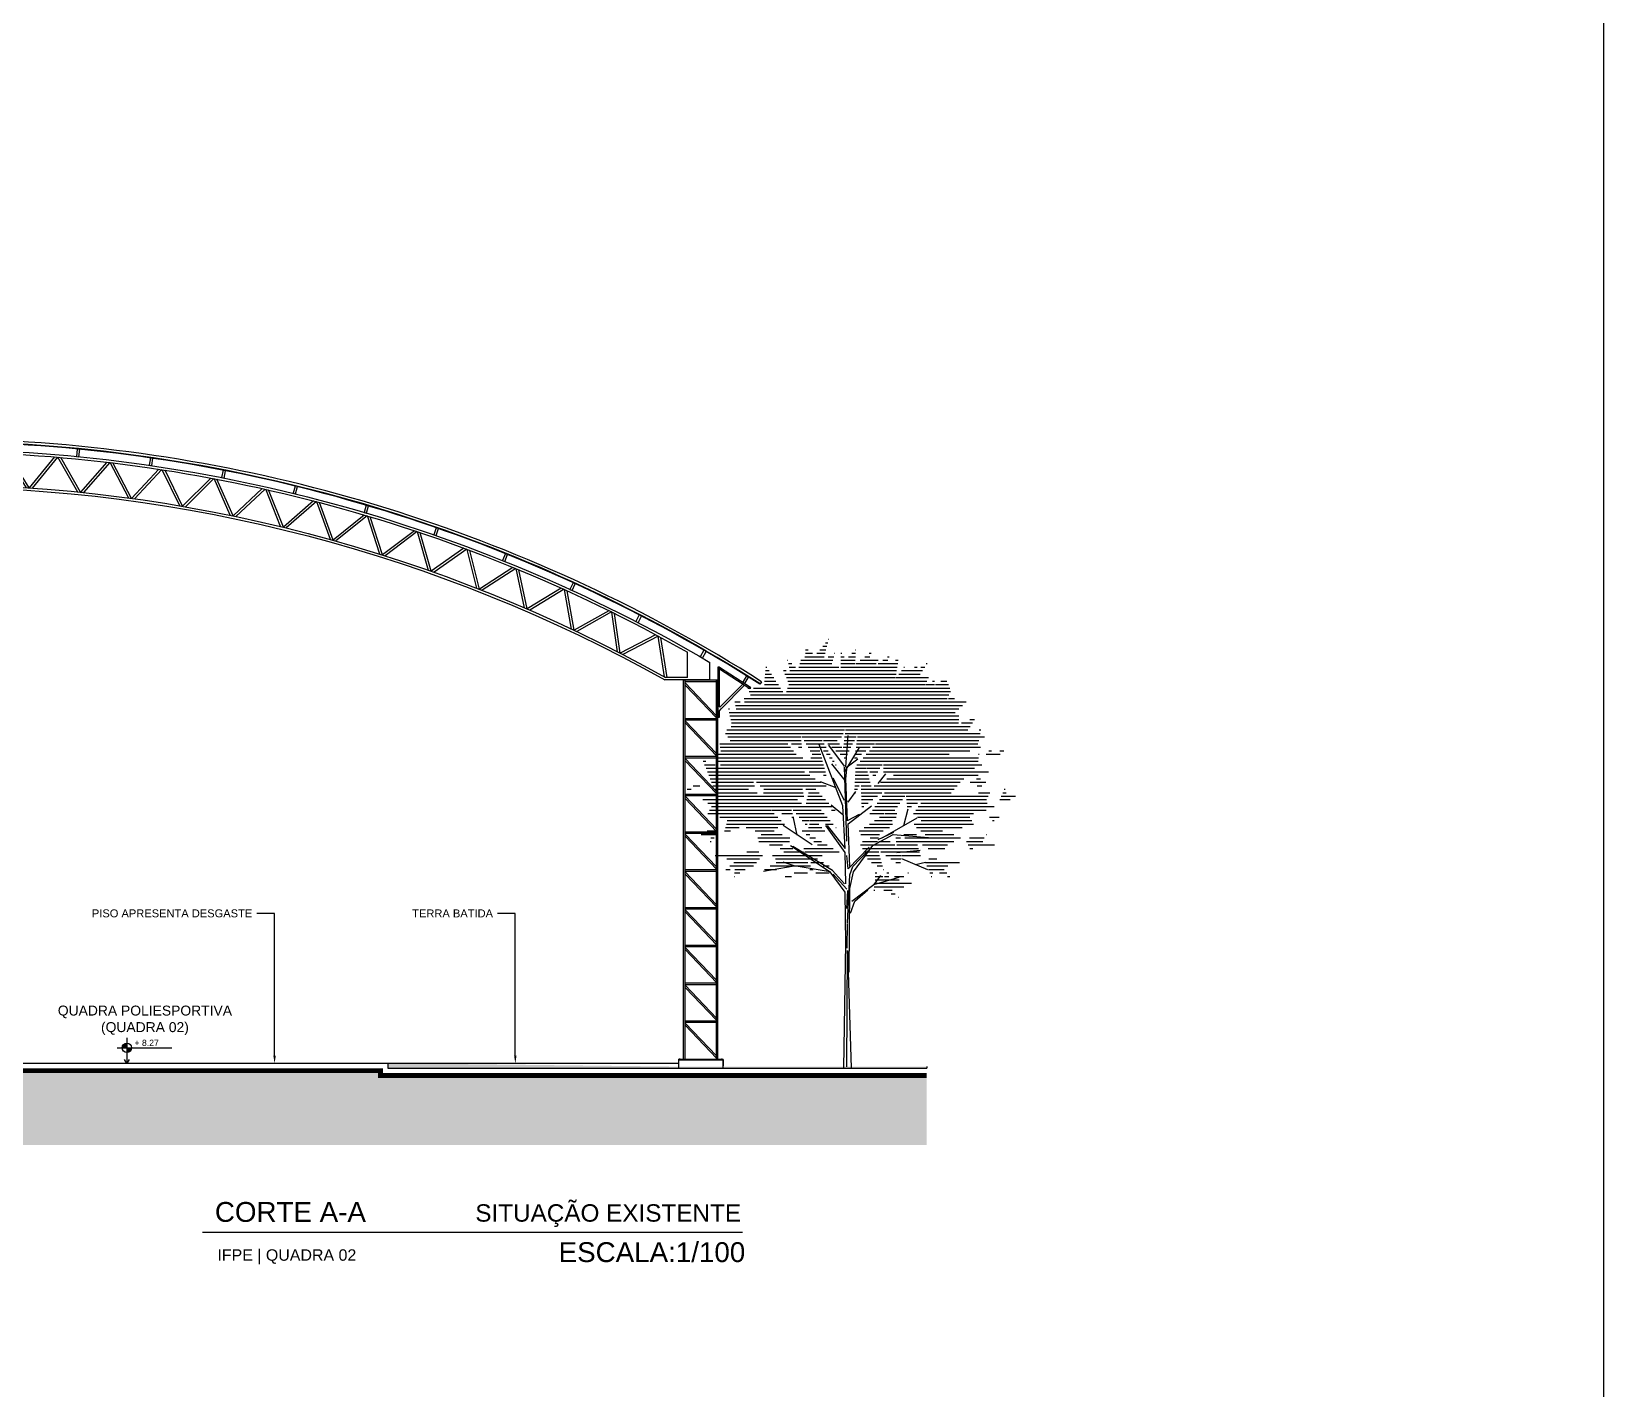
# Model space of a CAD drawing. Header units: metres. Extents: x 2494 to 3558, y 282 to 553.
# Drawn here: x 2950.44 to 2982.1, y 374.02 to 401.36 of the extents above; entities that cross this region are included whole.
import ezdxf
from ezdxf import colors
from ezdxf.entities.mleader import LeaderData, LeaderLine
from ezdxf.math import Vec2, Vec3

# ---------------------------------------------------------------- set-up
doc = ezdxf.new("R2010")
doc.units = ezdxf.units.M
doc.header["$LTSCALE"] = 7
doc.header["$MEASUREMENT"] = 0
for name, color, linetype in [('COTA DE NÍVEL', 7, 'Continuous'), ('Layout-int', 1, 'Continuous'), ('PENA 0.05', 8, 'Continuous'), ('PENA 0.15', 7, 'Continuous'), ('PENA 0.2', 2, 'Continuous'), ('PENA 01', 1, 'Continuous'), ('PENA 02', 2, 'Continuous'), ('PENA 03', 3, 'Continuous'), ('PENA 06', 6, 'Continuous'), ('TXT ESPECIFICAÇÃO', 7, 'Continuous'), ('TXT ESPECIFICAÇÕES', 7, 'Continuous'), ('VEGETACAO', 84, 'Continuous')]:
    doc.layers.add(name, color=color, linetype=linetype)
for name, color, linetype, lineweight in [('ESQUADRIAS', 3, 'Continuous', 35), ('HACH', 251, 'Continuous', 5), ('texto', 3, 'Continuous', 25)]:
    doc.layers.add(name, color=color, linetype=linetype, lineweight=lineweight)
doc.styles.add('GRAF', font='GRAF.SHX')
doc.styles.add('Luana', font='arial.ttf')
doc.styles.get("Standard").update_dxf_attribs({"font": 'arial.ttf'})

# ---------------------------------------------------------------- blocks, each defined once
blk = doc.blocks.new('Arv017')
for points in [[(-14, 5371), (26, 5934)], [(-349, 4324), (-28, 3908), (-68, 4673), (-497, 5773)], [(-41, 5384), (-322, 5760)], [(-41, 5277), (227, 5719)], [(-28, 5129), (-269, 5424)], [(-1, 4042), (-41, 5371)], [(-14, 5357), (200, 5518)], [(-188, 4995), (-470, 5102)], [(-41, 4767), (-242, 5169)], [(13, 4405), (-14, 5156), (-1, 5330)], [(563, 5075), (697, 5250)], [(26, 4740), (160, 4928)], [(-68, 4512), (-282, 4686)], [(53, 3586), (26, 4351), (442, 4673)], [(26, 4418), (227, 4526)], [(1019, 4324), (1099, 4619)], [(-618, 3975), (-1141, 4324)], [(-886, 4150), (-953, 4458)], [(-14, 3278), (-28, 3841), (-376, 4324)], [(643, 4109), (1260, 4458)], [(-1007, 3962), (-296, 3492), (-939, 3599)], [(-41, 3278), (-256, 3519), (-966, 3948)], [(40, 1694), (53, 3197), (120, 3492), (469, 3962), (831, 4163), (1461, 4109)], [(563, 4069), (845, 4203)], [(-1489, 3506), (-939, 3599), (-1141, 3667)], [(402, 3935), (26, 3546), (-1, 3788)], [(13, 2580), (53, 3439), (107, 3586), (375, 3868)], [(898, 3841), (1314, 3881)], [(979, 3734), (1448, 3533)], [(1233, 3626), (1408, 3667)], [(-54, -23), (-14, 2217), (-28, 3130), (-296, 3492)], [(-1, 3184), (-242, 3452)], [(603, 3425), (482, 3264), (938, 3398)], [(2, 2837), (18, 3158)], [(66, 2754), (147, 2969), (375, 3170)], [(93, 2969), (482, 3264)], [(7, 2123), (13, 2568)], [(-1, 3), (13, 2083), (80, -23)]]:
    blk.add_lwpolyline(points)
at = {"layer": 'Layout-int', "color": 0}
for points in [[(-329, 7658), (-324, 7658)], [(-752, 7345), (-405, 7345)], [(-738, 7470), (-694, 7470)], [(-738, 7408), (-613, 7408)], [(-533, 7408), (-389, 7408)], [(-482, 7470), (-373, 7470)], [(-431, 7533), (-357, 7533)], [(-380, 7595), (-341, 7595)], [(-336, 7345), (-234, 7345)], [(-220, 7408), (-216, 7408)], [(-108, 7408), (-88, 7408)], [(-108, 7345), (-44, 7345)], [(29, 7345), (154, 7345)], [(91, 7408), (157, 7408)], [(154, 7470), (160, 7470)], [(321, 7345), (412, 7345)], [(401, 7408), (438, 7408)], [(727, 7345), (761, 7345)], [(-1456, 7096), (-1391, 7096)], [(-1451, 7158), (-1433, 7158)], [(-1134, 7096), (-1082, 7096)], [(-1059, 7283), (-1053, 7283)], [(-1045, 7221), (-986, 7221)], [(-1031, 7158), (-919, 7158)], [(-1017, 7096), (893, 7096)], [(-859, 7158), (-141, 7158)], [(-840, 7221), (-266, 7221)], [(-821, 7283), (-252, 7283)], [(-108, 7283), (151, 7283)], [(-108, 7221), (147, 7221)], [(-108, 7158), (903, 7158)], [(162, 7221), (528, 7221)], [(241, 7283), (560, 7283)], [(560, 7221), (912, 7221)], [(644, 7283), (735, 7283)], [(872, 7283), (922, 7283)], [(978, 7096), (1355, 7096)], [(1024, 7158), (1036, 7158)], [(1210, 7158), (1262, 7158)], [(1324, 7158), (1396, 7158)], [(1423, 7221), (1438, 7221)], [(-1798, 6846), (-1797, 6846)], [(-1773, 6784), (-1717, 6784)], [(-1667, 6784), (-1184, 6784)], [(-1475, 6846), (-1225, 6846)], [(-1470, 6908), (-1267, 6908)], [(-1465, 6971), (-1308, 6971)], [(-1460, 7033), (-1350, 7033)], [(-1108, 7033), (884, 7033)], [(-1081, 6971), (874, 6971)], [(-1059, 6784), (1846, 6784)], [(-1054, 6908), (1432, 6908)], [(-1038, 6846), (1401, 6846)], [(884, 6971), (1463, 6971)], [(931, 7033), (1313, 7033)], [(1418, 6846), (1569, 6846)], [(1534, 6908), (1569, 6908)], [(1588, 6846), (1820, 6846)], [(1681, 6908), (1794, 6908)], [(-2003, 6534), (-1911, 6534)], [(-1835, 6596), (1799, 6596)], [(-1829, 6534), (2140, 6534)], [(-1748, 6721), (-1142, 6721)], [(-1723, 6659), (1827, 6659)], [(-1080, 6721), (1856, 6721)], [(1821, 6596), (1931, 6596)], [(-2118, 6409), (-2101, 6409)], [(-2104, 6346), (1942, 6346)], [(-2091, 6284), (2009, 6284)], [(-2077, 6222), (2005, 6222)], [(-1993, 6471), (2074, 6471)], [(-1982, 6409), (2008, 6409)], [(2204, 6222), (2289, 6222)], [(-2168, 5972), (-67, 5972)], [(-2145, 6034), (-40, 6034)], [(-2068, 6097), (2210, 6097)], [(-2064, 6159), (2000, 6159)], [(-30, 5972), (199, 5972)], [(-22, 6034), (2170, 6034)], [(200, 5972), (2390, 5972)], [(2054, 6159), (2250, 6159)], [(2371, 6034), (2399, 6034)], [(-2273, 5785), (-1055, 5785)], [(-2265, 5722), (-1005, 5722)], [(-2257, 5660), (-954, 5660)], [(-2129, 5909), (-817, 5909)], [(-2090, 5847), (-814, 5847)], [(-989, 5785), (-810, 5785)], [(-864, 5722), (-807, 5722)], [(-797, 5909), (-94, 5909)], [(-762, 5847), (-443, 5847)], [(-726, 5785), (-406, 5785)], [(-691, 5722), (-497, 5722)], [(-656, 5660), (-481, 5660)], [(-467, 5722), (-369, 5722)], [(-415, 5847), (-174, 5847)], [(-414, 5660), (-333, 5660)], [(-341, 5785), (-131, 5785)], [(-268, 5722), (-88, 5722)], [(-194, 5660), (43, 5660)], [(-64, 5722), (74, 5722)], [(-55, 5785), (105, 5785)], [(-47, 5847), (137, 5847)], [(-39, 5909), (168, 5909)], [(157, 5660), (341, 5660)], [(166, 5722), (418, 5722)], [(174, 5785), (494, 5785)], [(183, 5847), (2367, 5847)], [(191, 5909), (2463, 5909)], [(404, 5660), (2206, 5660)], [(459, 5722), (2392, 5722)], [(514, 5785), (2347, 5785)], [(2543, 5660), (2588, 5660)], [(2739, 5660), (2810, 5660)], [(-2568, 5472), (-2525, 5472)], [(-2544, 5410), (-2356, 5410)], [(-2519, 5347), (-399, 5347)], [(-2380, 5535), (-785, 5535)], [(-2354, 5597), (-904, 5597)], [(-2321, 5472), (-432, 5472)], [(-2263, 5410), (-415, 5410)], [(-643, 5535), (-448, 5535)], [(-620, 5597), (-464, 5597)], [(-362, 5597), (-296, 5597)], [(-309, 5535), (-260, 5535)], [(-256, 5472), (-223, 5472)], [(-204, 5410), (-187, 5410)], [(-151, 5347), (-150, 5347)], [(-120, 5597), (12, 5597)], [(-47, 5535), (-19, 5535)], [(140, 5535), (187, 5535)], [(148, 5597), (264, 5597)], [(159, 5347), (354, 5347)], [(183, 5410), (632, 5410)], [(238, 5472), (2352, 5472)], [(293, 5535), (2359, 5535)], [(349, 5597), (1832, 5597)], [(366, 5347), (594, 5347)], [(657, 5410), (2415, 5410)], [(657, 5347), (2289, 5347)], [(2359, 5597), (2373, 5597)], [(2496, 5597), (2748, 5597)], [(-2494, 5285), (-756, 5285)], [(-2470, 5223), (-659, 5223)], [(-2445, 5160), (-1688, 5160)], [(-2420, 5098), (-1669, 5098)], [(-1681, 5160), (-563, 5160)], [(-1614, 5098), (-466, 5098)], [(-673, 5285), (-383, 5285)], [(-417, 5223), (-366, 5223)], [(146, 5098), (252, 5098)], [(149, 5160), (403, 5160)], [(152, 5223), (387, 5223)], [(155, 5285), (370, 5285)], [(255, 5098), (419, 5098)], [(415, 5285), (557, 5285)], [(464, 5223), (520, 5223)], [(605, 5098), (2029, 5098)], [(657, 5285), (2538, 5285)], [(720, 5160), (2096, 5160)], [(834, 5223), (2352, 5223)], [(2208, 5098), (2492, 5098)], [(2322, 5160), (2394, 5160)], [(-2858, 4973), (-2784, 4973)], [(-2747, 5035), (-2632, 5035)], [(-2574, 4786), (-882, 4786)], [(-2396, 5035), (-1649, 5035)], [(-2371, 4973), (-1758, 4973)], [(-2346, 4910), (-1605, 4910)], [(-2321, 4848), (-770, 4848)], [(-1548, 5035), (-805, 5035)], [(-1492, 4910), (-782, 4910)], [(-1482, 4973), (-794, 4973)], [(-805, 5035), (-370, 5035)], [(-735, 4973), (-556, 4973)], [(-713, 4786), (-381, 4786)], [(-700, 4848), (-439, 4848)], [(-688, 4910), (-497, 4910)], [(136, 4910), (158, 4910)], [(139, 4973), (190, 4973)], [(143, 5035), (221, 5035)], [(256, 5035), (435, 5035)], [(258, 4973), (712, 4973)], [(260, 4910), (630, 4910)], [(262, 4848), (549, 4848)], [(263, 4786), (467, 4786)], [(491, 5035), (1976, 5035)], [(588, 4786), (996, 4786)], [(631, 4848), (1040, 4848)], [(674, 4910), (1870, 4910)], [(718, 4973), (1923, 4973)], [(1062, 4848), (2531, 4848)], [(1068, 4786), (2502, 4786)], [(2333, 5035), (2418, 5035)], [(2357, 4910), (2561, 4910)], [(2738, 4786), (2924, 4786)], [(2765, 4848), (3018, 4848)], [(2793, 4910), (2855, 4910)], [(2820, 4973), (2836, 4973)], [(-2486, 4723), (-811, 4723)], [(-2486, 4536), (-1299, 4536)], [(-2460, 4598), (-1361, 4598)], [(-2422, 4661), (-1016, 4661)], [(-1346, 4598), (-992, 4598)], [(-1165, 4536), (-969, 4536)], [(-1010, 4661), (-739, 4661)], [(-957, 4598), (-456, 4598)], [(-904, 4536), (-403, 4536)], [(-738, 4661), (-264, 4661)], [(-725, 4723), (-323, 4723)], [(-276, 4598), (-206, 4598)], [(265, 4723), (386, 4723)], [(267, 4661), (304, 4661)], [(414, 4536), (662, 4536)], [(458, 4598), (863, 4598)], [(501, 4661), (908, 4661)], [(544, 4723), (952, 4723)], [(679, 4536), (897, 4536)], [(1075, 4723), (1267, 4723)], [(1081, 4661), (1158, 4661)], [(1196, 4536), (2271, 4536)], [(1236, 4598), (2496, 4598)], [(1281, 4661), (2639, 4661)], [(1326, 4723), (2515, 4723)], [(-2502, 4224), (-2311, 4224)], [(-2275, 4473), (-1236, 4473)], [(-2188, 4224), (-2083, 4224)], [(-2171, 4286), (-1927, 4286)], [(-2155, 4348), (-1112, 4348)], [(-2139, 4411), (-1174, 4411)], [(-1801, 4286), (-1233, 4286)], [(-1639, 4224), (-1297, 4224)], [(-983, 4473), (-945, 4473)], [(-851, 4473), (-350, 4473)], [(-798, 4411), (-667, 4411)], [(-798, 4224), (-394, 4224)], [(-745, 4348), (-709, 4348)], [(-684, 4286), (-448, 4286)], [(-668, 4348), (-502, 4348)], [(-653, 4411), (-297, 4411)], [(-382, 4348), (-243, 4348)], [(-195, 4286), (-190, 4286)], [(223, 4224), (651, 4224)], [(314, 4286), (764, 4286)], [(405, 4348), (819, 4348)], [(497, 4411), (814, 4411)], [(588, 4473), (882, 4473)], [(1206, 4348), (2267, 4348)], [(1246, 4286), (2065, 4286)], [(1265, 4473), (2205, 4473)], [(1326, 4224), (1713, 4224)], [(1334, 4411), (2236, 4411)], [(2556, 4473), (2728, 4473)], [(2609, 4411), (2641, 4411)], [(-2606, 4161), (-2317, 4161)], [(-2448, 4036), (-2425, 4036)], [(-2434, 4099), (-2371, 4099)], [(-1594, 4099), (-1019, 4099)], [(-1577, 4036), (-1024, 4036)], [(-1532, 4161), (-1158, 4161)], [(-1386, 3974), (-1150, 3974)], [(-729, 4161), (-663, 4161)], [(-661, 4099), (-559, 4099)], [(-592, 4036), (-454, 4036)], [(-523, 3974), (-349, 3974)], [(248, 3974), (862, 3974)], [(251, 4161), (583, 4161)], [(279, 4036), (551, 4036)], [(421, 4099), (567, 4099)], [(572, 4036), (775, 4036)], [(878, 4099), (961, 4099)], [(886, 4036), (1248, 4036)], [(895, 3974), (1266, 3974)], [(1024, 4161), (1250, 4161)], [(1042, 4099), (2033, 4099)], [(1257, 4036), (1917, 4036)], [(1358, 3974), (1801, 3974)], [(1406, 4161), (1915, 4161)], [(2142, 4036), (2434, 4036)], [(2173, 3974), (2643, 3974)], [(2197, 4099), (2457, 4099)], [(2499, 4161), (2506, 4161)], [(-2358, 3787), (-1511, 3787)], [(-2147, 3724), (-1565, 3724)], [(-2020, 3662), (-1618, 3662)], [(-1788, 3849), (-1572, 3849)], [(-1328, 3787), (-441, 3787)], [(-1273, 3724), (-522, 3724)], [(-1266, 3662), (-697, 3662)], [(-1194, 3911), (-963, 3911)], [(-1124, 3849), (-775, 3849)], [(-767, 3911), (-244, 3911)], [(-753, 3849), (-139, 3849)], [(-645, 3662), (-419, 3662)], [(279, 3911), (1284, 3911)], [(311, 3849), (572, 3849)], [(342, 3787), (588, 3787)], [(373, 3724), (605, 3724)], [(441, 3662), (622, 3662)], [(610, 3849), (1302, 3849)], [(700, 3787), (978, 3787)], [(791, 3724), (969, 3724)], [(881, 3662), (959, 3662)], [(991, 3787), (1320, 3787)], [(1412, 3662), (2021, 3662)], [(1458, 3911), (1753, 3911)], [(1471, 3724), (1615, 3724)], [(2204, 3911), (2257, 3911)], [(-2162, 3537), (-2086, 3537)], [(-2091, 3599), (-1718, 3599)], [(-2013, 3412), (-2012, 3412)], [(-2007, 3474), (-1914, 3474)], [(-2002, 3537), (-1816, 3537)], [(-1717, 3599), (-1672, 3599)], [(-1474, 3537), (-1259, 3537)], [(-1370, 3599), (-648, 3599)], [(-1104, 3412), (-992, 3412)], [(-941, 3474), (-702, 3474)], [(-659, 3537), (-600, 3537)], [(-551, 3474), (-318, 3474)], [(-420, 3599), (-316, 3599)], [(509, 3474), (540, 3474)], [(509, 3412), (647, 3412)], [(545, 3599), (639, 3599)], [(650, 3537), (655, 3537)], [(678, 3412), (751, 3412)], [(716, 3474), (751, 3474)], [(855, 3412), (1021, 3412)], [(1095, 3474), (1106, 3474)], [(1436, 3599), (1807, 3599)], [(1461, 3537), (1744, 3537)], [(1485, 3474), (1541, 3474)], [(1510, 3412), (1520, 3412)], [(1658, 3474), (1794, 3474)], [(1802, 3412), (1843, 3412)], [(485, 3162), (505, 3162)], [(493, 3225), (1020, 3225)], [(502, 3287), (1161, 3287)], [(509, 3349), (936, 3349)], [(663, 3162), (812, 3162)], [(793, 3100), (868, 3100)], [(922, 3037), (924, 3037)]]:
    blk.add_lwpolyline(points, dxfattribs=at)
blk = doc.blocks.new('çç')
at = {"layer": 'PENA 0.15'}
for p, q in [((-0.055, 0.001), (-0.524, -0.657)), ((0.002, 0), (-0.467, -0.658)), ((0.467, -0.656), (0.002, 0)), ((0.526, -0.658), (0.06, -0.001))]:
    blk.add_line(p, q, dxfattribs=at)
blk = doc.blocks.new('tre')
at = {"layer": 'PENA 0.15'}
for p, q in [((-0.045, 0.05), (0.079, 0.854)), ((0.007, 0.061), (0.133, 0.884)), ((-0.455, 0.05), (-0.455, 0.559))]:
    blk.add_line(p, q, dxfattribs=at)
for points in [[(-0.91, 0), (-0.91, 0), (-0.91, 0.354)], [(-0.91, 0), (0, 0)], [(-0.455, 0.05), (-0.013, 0.05)]]:
    blk.add_lwpolyline(points, dxfattribs=at)
for radius, end in [(31.146, 120.451), (31.096, 119.5369), (30.436, 119.2856), (30.386, 119.3102)]:
    blk.add_arc((14.875, -26.496), radius, 90, end, dxfattribs=at)
for p, rotation in [((11.769, 3.781), 185.8571025297331), ((12.803, 3.869), 183.9047282554165), ((13.838, 3.922), 181.9523539810999), ((9.715, 3.499), 189.7618510783662), ((10.74, 3.658), 187.8094768040496), ((7.684, 3.078), 193.6665996269994), ((8.696, 3.306), 191.7142253526828), ((6.681, 2.816), 195.618973901316), ((5.687, 2.52), 197.5713481756326), ((4.704, 2.19), 199.5237224499492), ((3.732, 1.827), 201.4760967242657), ((2.774, 1.431), 203.4284709985823), ((1.829, 1.002), 205.3808452728989), ((0.9, 0.542), 207.3332195472155)]:
    blk.add_blockref('çç', p, dxfattribs=dict(at, rotation=rotation))
blk = doc.blocks.new('vi')
blk.add_lwpolyline([(-0.025, 0), (0.025, 0), (0.025, -0.15), (-0.025, -0.15)], close=True)
blk = doc.blocks.new('vig')
blk.add_lwpolyline([(-0.025, 0.15), (0.025, 0.15), (0.025, 0), (-0.025, 0)], close=True)
blk = doc.blocks.new('A$C2D0D1A73')
at = {"ltscale": 1.5}
for p, q in [((-1.726, -0.146), (-1.711, -0.172)), ((31.476, -0.146), (31.462, -0.172))]:
    blk.add_line(p, q, dxfattribs=at)
for points in [[(-1.1, 0.259), (-1.726, -0.146)], [(-1.1, 0.225), (-1.711, -0.172)], [(-1.1, -0.539), (-1.1, 0.259), (-1.07, 0.259), (-1.07, -0.752), (-1.1, -0.752), (-1.1, -0.624)], [(30.851, -0.539), (30.851, 0.259), (30.82, 0.259), (30.82, -0.752), (30.851, -0.752), (30.851, -0.624)], [(30.85, 0.225), (31.462, -0.172)], [(30.851, 0.259), (31.476, -0.146)], [(-1.1, -0.624), (-1.133, -0.579), (-1.607, -0.104)], [(-1.1, -0.539), (-1.117, -0.539), (-1.573, -0.082)], [(30.851, -0.539), (30.867, -0.539), (31.324, -0.082)], [(30.851, -0.624), (30.884, -0.579), (31.358, -0.104)]]:
    blk.add_lwpolyline(points, dxfattribs=at)
at = {"layer": 'ESQUADRIAS'}
for p, q in [((13.034, 5.285), (14.875, 5.61)), ((13.036, 5.275), (14.875, 5.599)), ((16.717, 5.285), (14.875, 5.61)), ((16.715, 5.275), (14.875, 5.599))]:
    blk.add_line(p, q, dxfattribs=at)
for points in [[(14.024, 5.345), (13.975, 5.336), (13.954, 5.437), (14.003, 5.446)], [(14.852, 5.595), (14.902, 5.595), (14.902, 5.495), (14.852, 5.495)], [(15.724, 5.345), (15.773, 5.336), (15.794, 5.437), (15.745, 5.446)], [(13.359, 5.228), (13.31, 5.218), (13.289, 5.319), (13.338, 5.329)], [(16.389, 5.228), (16.438, 5.218), (16.459, 5.319), (16.41, 5.329)]]:
    blk.add_lwpolyline(points, close=True, dxfattribs=at)
at = {"layer": 'HACH'}
for radius, start, end in [(31.356, 92.4825, 92.8388), (31.296, 92.4253, 92.8388), (31.356, 91.6736, 92.3795), (31.296, 91.8398, 92.322), (31.296, 90.0457, 91.6647), (31.356, 90.0457, 91.4996), (31.356, 88.5004, 89.9543), (31.296, 88.3353, 89.9543), (31.356, 87.6205, 88.3264), (31.296, 87.678, 88.1602), (31.296, 87.1612, 87.5747), (31.356, 87.1612, 87.5175)]:
    blk.add_arc((14.875, -26.496), radius, start, end, dxfattribs=at)
at = {"layer": 'PENA 0.15'}
for p, q in [((13.124, 5.186), (14.875, 5.495)), ((13.374, 5.179), (14.783, 5.428)), ((13.68, 4.649), (14.783, 5.428)), ((13.743, 4.629), (14.85, 5.41)), ((14.85, 4.65), (14.85, 5.41)), ((16.627, 5.186), (14.875, 5.495)), ((16.008, 4.629), (14.9, 5.41)), ((14.9, 4.65), (14.9, 5.41)), ((16.377, 5.179), (14.967, 5.428)), ((16.071, 4.649), (14.967, 5.428)), ((13.132, 5.137), (13.321, 5.17)), ((13.636, 4.625), (13.321, 5.17)), ((13.679, 4.65), (13.374, 5.179)), ((16.072, 4.65), (16.377, 5.179)), ((16.115, 4.625), (16.429, 5.17)), ((16.618, 5.137), (16.429, 5.17)), ((14.337, 4.598), (14.814, 3.94)), ((14.4, 4.596), (14.875, 3.94)), ((15.351, 4.596), (14.875, 3.94)), ((15.414, 4.598), (14.937, 3.94))]:
    blk.add_line(p, q, dxfattribs=at)
for points in [[(13.124, 5.186), (13.132, 5.137)], [(16.627, 5.186), (16.618, 5.137)]]:
    blk.add_lwpolyline(points, dxfattribs=at)
at = {"layer": 'PENA 01', "ltscale": 1.5}
for p in [(13.025, 5.334), (16.725, 5.334)]:
    blk.add_line(p, (14.875, 5.66), dxfattribs=at)
at = {"layer": 'PENA 01'}
for p, q in [((13.325, 4.772), (13.322, 4.822)), ((16.426, 4.772), (16.428, 4.822)), ((-1.921, -0.077), (-1.948, -0.035)), ((31.698, -0.035), (31.672, -0.077))]:
    blk.add_line(p, q, dxfattribs=at)
at = {"layer": 'PENA 01', "ltscale": 1.5}
for points in [[(13.025, 5.334), (13.034, 5.285)], [(16.725, 5.334), (16.717, 5.285)]]:
    blk.add_lwpolyline(points, dxfattribs=at)
at = {"layer": 'PENA 01'}
for start, end in [(92.8388, 122.4467), (57.5533, 87.1612)]:
    blk.add_arc((14.875, -26.496), 31.356, start, end, dxfattribs=at)
at = {"layer": 'PENA 03'}
for p, q in [((13.034, 5.285), (13.036, 5.275)), ((16.717, 5.285), (16.715, 5.275)), ((-1.921, -0.077), (-1.916, -0.086)), ((31.666, -0.086), (31.672, -0.077))]:
    blk.add_line(p, q, dxfattribs=at)
for points in [[(13.325, 4.762), (13.325, 4.772)], [(16.425, 4.762), (16.426, 4.772)]]:
    blk.add_lwpolyline(points, dxfattribs=at)
for points in [[(-0.832, 0.572), (-0.789, 0.597), (-0.715, 0.466), (-0.758, 0.442)], [(30.583, 0.572), (30.539, 0.597), (30.465, 0.466), (30.509, 0.442)], [(-1.69, 0.059), (-1.646, 0.084), (-1.572, -0.047), (-1.616, -0.072)], [(31.439, 0.057), (31.397, 0.083), (31.32, -0.045), (31.362, -0.072)]]:
    blk.add_lwpolyline(points, close=True, dxfattribs=at)
for radius, start, end in [(31.306, 92.8388, 122.4467), (31.296, 92.8388, 122.4467), (31.306, 57.5533, 87.1621), (31.296, 57.5533, 87.1612)]:
    blk.add_arc((14.875, -26.496), radius, start, end, dxfattribs=at)
at = {"layer": 'PENA 0.15'}
blk.add_blockref('tre', (0, 0), dxfattribs=at)
at = {"layer": 'PENA 0.15', "xscale": -1}
blk.add_blockref('tre', (29.751, 0), dxfattribs=at)
at = {"layer": 'PENA 03'}
for name, p, rotation in [('vi', (13.3, 4.609), 184.8389797037206), ('vig', (10.335, 4.469), 188.3336001240653), ('vig', (11.808, 4.649), 185.6135969272292), ('vig', (8.872, 4.219), 191.0536033209015), ('vig', (7.422, 3.9), 193.7736065177377), ('vig', (5.99, 3.512), 196.4936097145738), ('vig', (0.491, 1.298), 207.3736225019184)]:
    blk.add_blockref(name, p, dxfattribs=dict(at, rotation=rotation))
for name, p, xscale, rotation in [('vi', (16.45, 4.609), -1.000000000000001, 175.1610202962795), ('vig', (17.943, 4.649), -0.9999999999999996, 174.3864030727708), ('vig', (19.416, 4.469), -0.9999999999999997, 171.6663998759346), ('vig', (20.879, 4.219), -1, 168.9463966790985), ('vig', (22.328, 3.9), -1, 166.2263934822624), ('vig', (23.761, 3.512), -1.000000000000001, 163.5063902854263), ('vig', (25.173, 3.057), -0.9999999999999998, 160.78638708859), ('vig', (26.563, 2.536), -0.9999999999999992, 158.0663838917539), ('vig', (27.926, 1.949), -1.000000000000001, 155.3463806949178), ('vig', (29.26, 1.298), -1, 152.6263774980817)]:
    blk.add_blockref(name, p, dxfattribs=dict(at, xscale=xscale, rotation=rotation))
blk = doc.blocks.new('A$C1951604C')
at = {"layer": 'PENA 02'}
for p, q in [((-0.795, 0.18), (-0.795, 7.82)), ((-0.795, 7.82), (-0.765, 7.82)), ((-0.765, 0.18), (-0.765, 7.82)), ((-0.765, 7.82), (-0.135, 7.82)), ((-0.765, 7.79), (-0.135, 7.79)), ((-0.135, 7.098), (-0.765, 7.759)), ((-0.135, 7.054), (-0.765, 7.716)), ((-0.135, 0.18), (-0.135, 7.82)), ((-0.135, 7.82), (-0.105, 7.82)), ((-0.105, 0.18), (-0.105, 7.82)), ((-0.765, 7.044), (-0.135, 7.044)), ((-0.765, 7.014), (-0.135, 7.014)), ((-0.135, 6.337), (-0.765, 6.998)), ((-0.135, 6.293), (-0.765, 6.955)), ((-0.765, 6.283), (-0.135, 6.283)), ((-0.765, 6.253), (-0.135, 6.253)), ((-0.135, 5.576), (-0.765, 6.237)), ((-0.135, 5.532), (-0.765, 6.194)), ((-0.765, 5.522), (-0.135, 5.522)), ((-0.765, 5.492), (-0.135, 5.492)), ((-0.135, 4.815), (-0.765, 5.476)), ((-0.135, 4.771), (-0.765, 5.433)), ((-0.765, 4.761), (-0.135, 4.761)), ((-0.765, 4.731), (-0.135, 4.731)), ((-0.135, 4.054), (-0.765, 4.715)), ((-0.135, 4.01), (-0.765, 4.672)), ((-0.765, 4), (-0.135, 4)), ((-0.765, 3.97), (-0.135, 3.97)), ((-0.135, 3.293), (-0.765, 3.954)), ((-0.135, 3.249), (-0.765, 3.911)), ((-0.765, 3.239), (-0.135, 3.239)), ((-0.765, 3.209), (-0.135, 3.209)), ((-0.135, 2.532), (-0.765, 3.193)), ((-0.135, 2.488), (-0.765, 3.15)), ((-0.765, 2.478), (-0.135, 2.478)), ((-0.765, 2.448), (-0.135, 2.448)), ((-0.135, 1.771), (-0.765, 2.432)), ((-0.135, 1.727), (-0.765, 2.389)), ((-0.765, 1.717), (-0.135, 1.717)), ((-0.765, 1.687), (-0.135, 1.687)), ((-0.135, 1.01), (-0.765, 1.671)), ((-0.135, 0.966), (-0.765, 1.628)), ((-0.765, 0.956), (-0.135, 0.956)), ((-0.765, 0.926), (-0.135, 0.926)), ((-0.135, 0.249), (-0.765, 0.91)), ((-0.135, 0.205), (-0.765, 0.867)), ((-0.9, 0.17), (0, 0.17)), ((-0.879, 0.185), (-0.879, 0.18)), ((-0.871, 0.185), (-0.871, 0.18)), ((-0.029, 0.185), (-0.029, 0.18)), ((-0.021, 0.185), (-0.021, 0.18)), ((0, 0.17), (0, 0.18)), ((0, 0.17), (0, 0.18)), ((0, 0), (0, 0.17)), ((0, 0.17), (0, 0.05))]:
    blk.add_line(p, q, dxfattribs=at)
for points in [[(-0.9, 0.18), (0, 0.18)], [(-0.9, 0.17), (-0.9, 0.17), (0, 0.17)]]:
    blk.add_lwpolyline(points, dxfattribs=at)
for points in [[(-0.884, 0.18), (-0.866, 0.18), (-0.866, 0.185), (-0.884, 0.185)], [(-0.016, 0.18), (-0.034, 0.18), (-0.034, 0.185), (-0.016, 0.185)]]:
    blk.add_lwpolyline(points, close=True, dxfattribs=at)
blk = doc.blocks.new('NIV02')
h = blk.add_hatch(color=256)
h.paths.add_polyline_path([(-43.09, -49.03, 0.414214), (-44.59, -50.53), (-43.09, -50.53)])
h.paths.add_polyline_path([(-43.09, -52.04, 0.414214), (-41.58, -50.53), (-43.09, -50.53)])
for p, q in [((-43.09, -47.38), (-43.09, -55.58)), ((-46.27, -50.53), (-28.68, -50.53))]:
    blk.add_line(p, q)
blk.add_lwpolyline([(-42.36, -54.32), (-43.09, -55.58), (-43.82, -54.32)])
blk.add_circle((-43.09, -50.53), 1.5)
at = {"style": 'GRAF'}
blk.add_attdef('ELEV', (-40.66, -49.96), '', height=1.26, dxfattribs=at)

msp = doc.modelspace()

# ---------------------------------------------------------------- hatches: boundary and pattern name
at = {"layer": 'HACH'}
h = msp.add_hatch(dxfattribs=at)
h.set_pattern_fill('DOTS,_O', color=43, scale=0.25, angle=90)
h.set_pattern_definition([(90, (2957.621173, 380.476939), (-0.015625, 0.0078125), [0, -0.015625])])
h.paths.add_polyline_path([(2957.621, 380.577), (2957.621, 380.477), (2963.471, 380.477), (2963.471, 380.509)])
h.paths.add_polyline_path([(2964.371, 380.509), (2963.471, 380.509), (2963.471, 380.477), (2964.371, 380.477)])
h.paths.add_polyline_path([(2968.473, 380.509), (2964.371, 380.509), (2964.371, 380.477), (2968.473, 380.477)])
at = {"layer": 'PENA 01', "ltscale": 1.5}
h = msp.add_hatch(dxfattribs=at)
h.set_pattern_fill('EARTH', color=256, scale=0.75, angle=45, style=0, double=1)
h.set_pattern_definition([(45, (2927.86384, 378.92694), (3e-17, 0.265165), [0.1875, -0.1875]), (45, (2927.81412, 378.97666), (3e-17, 0.265165), [0.1875, -0.1875]), (45, (2927.7644, 379.02638), (3e-17, 0.265165), [0.1875, -0.1875]), (135, (2927.7644, 379.05952), (-0.265165, 6e-17), [0.1875, -0.1875]), (135, (2927.81412, 379.10924), (-0.265165, 6e-17), [0.1875, -0.1875]), (135, (2927.86384, 379.15896), (-0.265165, 6e-17), [0.1875, -0.1875])])
h.paths.add_polyline_path([(2968.473, 380.327), (2957.471, 380.327), (2957.471, 380.427), (2937.581, 380.427), (2937.581, 380.327), (2932.121, 380.327), (2932.121, 380.497), (2930.846, 380.497), (2930.846, 380.457), (2930.806, 380.457), (2930.806, 380.097), (2930.086, 380.097), (2930.086, 380.457), (2930.046, 380.457), (2930.046, 380.497), (2929.395, 380.497), (2929.221, 380.497), (2929.221, 380.327), (2927.864, 380.327), (2927.864, 378.927), (2968.473, 378.927)])

# ---------------------------------------------------------------- linework, layer by layer
msp.add_lwpolyline([(2835.896, 428.695), (2982.103, 428.695), (2982.103, 282.488), (2835.896, 282.488)], close=True)
at = {"layer": 'PENA 01'}
msp.add_line((2957.621, 380.577), (2963.471, 380.577), dxfattribs=at)
at = {"layer": 'PENA 02'}
for p, q in [((2957.621, 380.577), (2958.362, 380.577)), ((2957.621, 380.577), (2957.621, 380.477)), ((2963.471, 380.657), (2963.471, 380.477))]:
    msp.add_line(p, q, dxfattribs=at)
at = {"layer": 'PENA 02', "ltscale": 1.5, "const_width": 0.1}
msp.add_lwpolyline([(2929.395, 380.497), (2930.046, 380.497), (2930.046, 380.457), (2930.086, 380.457), (2930.086, 380.097), (2930.806, 380.097), (2930.806, 380.457), (2930.846, 380.457), (2930.846, 380.497), (2932.121, 380.497), (2932.121, 380.327), (2937.581, 380.327), (2937.581, 380.427), (2957.471, 380.427), (2957.471, 380.327), (2968.473, 380.327)], dxfattribs=at)
at = {"layer": 'PENA 06'}
for p, q in [((2957.621, 380.577), (2957.621, 380.477)), ((2968.473, 380.509), (2968.473, 380.477))]:
    msp.add_line(p, q, dxfattribs=at)
for points in [[(2937.431, 380.577), (2957.621, 380.577)], [(2957.621, 380.577), (2957.621, 380.477)], [(2957.621, 380.477), (2968.473, 380.477)]]:
    msp.add_lwpolyline(points, dxfattribs=at)
at = {"layer": 'TXT ESPECIFICAÇÃO', "linetype": 'ByBlock'}
msp.add_line((2953.889, 377.173), (2964.761, 377.173), dxfattribs=at)

# ---------------------------------------------------------------- block references
at = {"layer": 'COTA DE NÍVEL', "ltscale": 0.05}
ref = msp.add_blockref('NIV02', (2955.065, 384.056), dxfattribs=dict(at, xscale=0.06266711229946524, yscale=0.06266711229946524, zscale=0.06266711229946524))
ref.add_attrib('ELEV', '+ 8.27', (2952.517, 380.925), dxfattribs={"layer": '0', "height": 0.125, "style": 'Luana'})
at = {"layer": 'PENA 0.15'}
msp.add_blockref('A$C2D0D1A73', (2933.446, 388.297), dxfattribs=at)
at = {"layer": 'PENA 02'}
msp.add_blockref('A$C1951604C', (2964.371, 380.477), dxfattribs=at)
at = {"layer": 'VEGETACAO', "xscale": 0.001125, "yscale": 0.001125, "zscale": 0.001125}
msp.add_blockref('Arv017', (2966.862, 380.503), dxfattribs=at)

# ---------------------------------------------------------------- texts
at = {"layer": 'PENA 0.05', "style": 'Luana'}
msp.add_text('SITUAÇÃO EXISTENTE', height=0.35, dxfattribs=at).set_placement((2959.381, 377.386))
at = {"layer": 'PENA 0.05', "linetype": 'ByBlock', "style": 'Luana'}
msp.add_text('IFPE | QUADRA 02', height=0.23, dxfattribs=at).set_placement((2954.187, 376.599))
at = {"layer": 'PENA 0.2', "style": 'Luana'}
for s, p in [('CORTE A-A', (2954.136, 377.382)), ('ESCALA:1/100', (2961.059, 376.572))]:
    msp.add_text(s, height=0.4, dxfattribs=at).set_placement(p)
at = {"layer": 'texto', "color": 2, "ltscale": 0.05, "insert": (2952.727, 381.441), "char_height": 0.2, "width": 5.00432, "attachment_point": 5, "style": 'Luana'}
msp.add_mtext('QUADRA POLIESPORTIVA\\P(QUADRA 02)', dxfattribs=at)

# ---------------------------------------------------------------- leaders
at = {"layer": 'TXT ESPECIFICAÇÕES', "ltscale": 0.05}
ml = msp.add_multileader_mtext('Standard', dxfattribs=at)
ml.set_content('PISO APRESENTA DESGASTE', color=256)
ml.set_leader_properties()
ml.build(insert=Vec2(0, 0))
ml.multileader.update_dxf_attribs({"dogleg_length": 0.36, "arrow_head_size": 0.15})
ctx = ml.context
ctx.base_point, ctx.char_height, ctx.arrow_head_size, ctx.landing_gap_size, ctx.plane_origin = Vec3(2951.598, 383.594), 0.16, 0.15, 0.09, Vec3(2949.794, 380.993)
ctx.text_align_type = 2
notes = []
notes.append((ctx, [(1, (1, 1, 0), (2955.338, 383.594), (-1, 0), 0.36, [(0, [(2955.338, 380.577)], 0, [])])]))
ctx.mtext.insert, ctx.mtext.alignment, ctx.mtext.flow_direction = Vec3(2954.888, 383.676), 3, 5
ml = msp.add_multileader_mtext('Standard', dxfattribs=at)
ml.set_content('TERRA BATIDA', color=256)
ml.set_leader_properties()
ml.build(insert=Vec2(0, 0))
ml.multileader.update_dxf_attribs({"dogleg_length": 0.36, "arrow_head_size": 0.15})
ctx = ml.context
ctx.base_point, ctx.char_height, ctx.arrow_head_size, ctx.landing_gap_size, ctx.plane_origin = Vec3(2958.025, 383.594), 0.16, 0.15, 0.09, Vec3(2954.644, 380.993)
ctx.text_align_type = 2
notes.append((ctx, [(1, (1, 1, 0), (2960.187, 383.594), (-1, 0), 0.36, [(0, [(2960.187, 380.577)], 0, [])])]))
ctx.mtext.insert, ctx.mtext.alignment, ctx.mtext.flow_direction = Vec3(2959.737, 383.675), 3, 5
for ctx, leaders in notes:
    for number, flags, end, landing, length, lines in leaders:
        leader = LeaderData()
        leader.index, (leader.has_last_leader_line, leader.has_dogleg_vector, leader.attachment_direction) = number, flags
        leader.last_leader_point, leader.dogleg_vector, leader.dogleg_length = Vec3(end), Vec3(landing), length
        for number, points, colour, breaks in lines:
            line = LeaderLine()
            line.index, line.vertices, line.color, line.breaks = number, Vec3.list(points), colors.encode_raw_color(colour), breaks
            leader.lines.append(line)
        ctx.leaders.append(leader)

doc.saveas('drawing.dxf')
